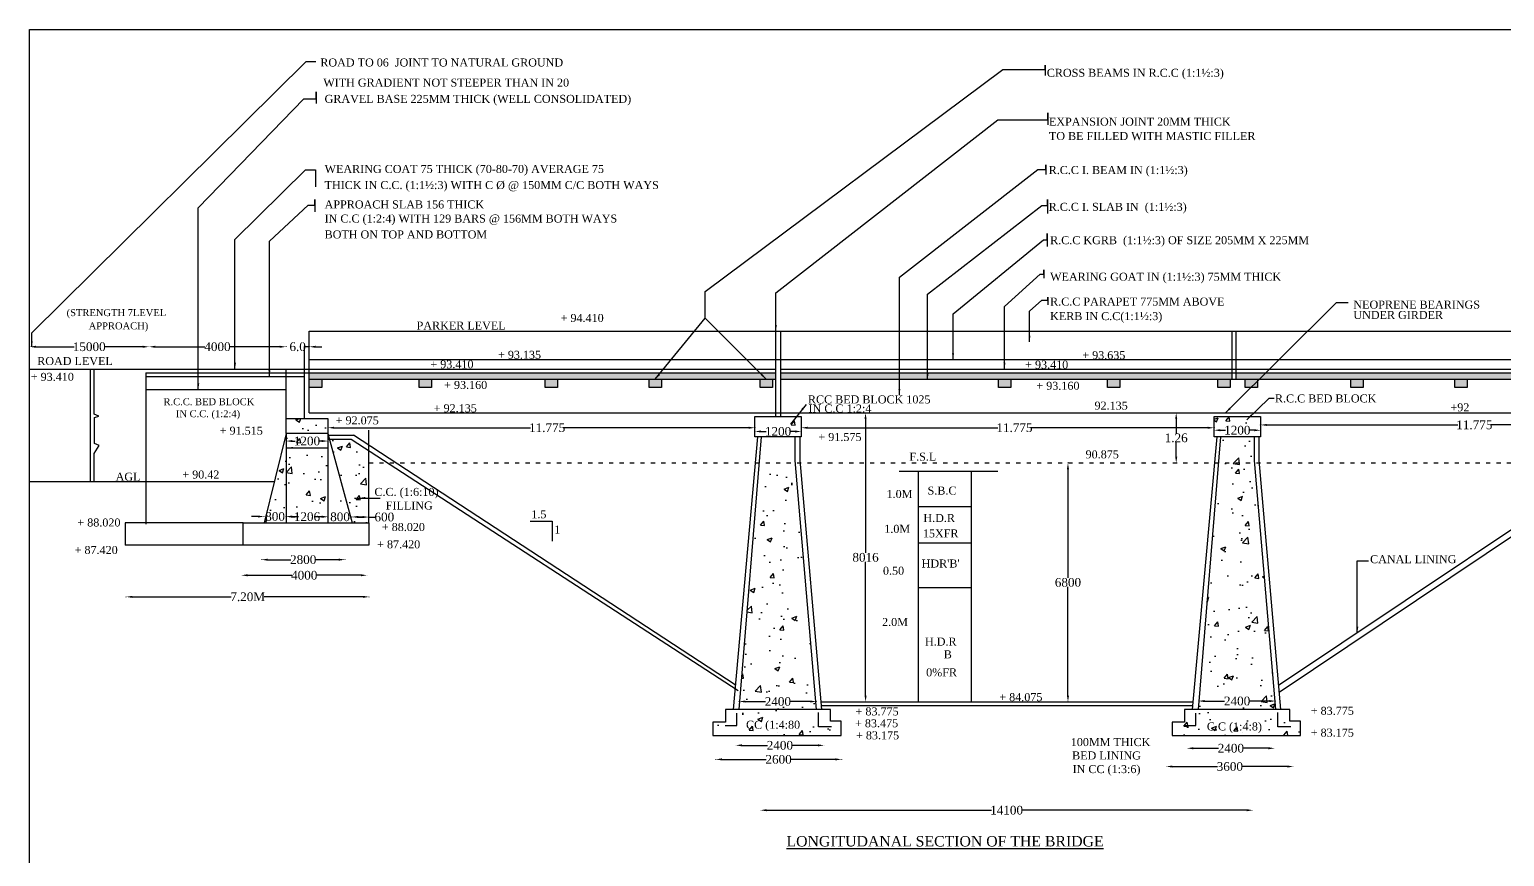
# Model space of a CAD drawing. Header units: millimetres. Extents: x 5055 to 77579, y 300 to 48963.
# Drawn here: x 5055 to 47437, y 25203 to 48963 of the extents above; entities that cross this region are included whole.
import ezdxf

# ---------------------------------------------------------------- set-up
doc = ezdxf.new("R2010")
doc.units = ezdxf.units.MM
doc.header["$MEASUREMENT"] = 0
doc.linetypes.add('ACAD_ISO03W100', pattern=[30, 12, -18])
for name, color, linetype in [('DIM', 5, 'Continuous'), ('DWG.LINE', 10, 'Continuous'), ('HATCH', 2, 'Continuous'), ('TEXT', 7, 'Continuous')]:
    doc.layers.add(name, color=color, linetype=linetype)
doc.layers.add('DO LINE', color=3, linetype='Continuous', plot=False)
doc.layers.add('TITLE', color=7, linetype='Continuous', lineweight=30)
doc.styles.get("Standard").update_dxf_attribs({"font": 'TIMES.TTF', "height": 250})
doc.dimstyles.get("Standard").update_dxf_attribs({"dimtxt": 250, "dimasz": 180, "dimexe": 0.18, "dimexo": 0.0625, "dimgap": 0.09, "dimtad": 0, "dimtih": 1, "dimtoh": 1, "dimdec": 0, "dimzin": 0, "dimdsep": 46, "dimtxsty": 'Standard', "dimcen": 300, "dimclrd": 5, "dimclre": 5, "dimclrt": 4, "dimadec": 0, "dimazin": 0, "dimtfac": 1, "dimtdec": 0, "dimtofl": 0, "dimtmove": 0, "dimatfit": 3, "dimfxl": 5, "dimfxlon": 1, "dimtolj": 1, "dimtzin": 0, "dimarcsym": 0})
pattern_1 = [(50, (-141.7, -263.6), (1434.52, -125.504), [150, -1650]), (355, (-141.7, -263.6), (-277.503, 1504.384), [120, -1320]), (100.4514, (-22.2, -274), (1157.02, 1378.88), [127.48, -1402.284]), (46.1842, (-141.7, 136.4), (2134.48, -331.04), [225, -2475]), (96.6356, (36.1, 108.8), (1869.325, 1948.236), [191.22, -2103.43]), (351.184, (-141.7, 136.4), (1869.32, 1948.24), [180, -1980]), (21, (58.3, 36.4), (1193.814, -805.238), [150, -1650]), (326, (58.3, 36.4), (486.63, 1450.3), [120, -1320]), (71.4514, (157.7, -30.7), (1680.445, 645.06), [127.48, -1402.284]), (37.5, (-141.74, -263.6), (24.3197, 665.7877), [0, -1304, 0, -1340, 0, -1325]), (7.5, (-141.74, -263.6), (526.139, 788.823), [0, -764, 0, -1274, 0, -505]), (327.5, (-587.74, -263.6), (1067.645, -45.1097), [0, -500, 0, -1560, 0, -2070]), (317.5, (-787.7, -263.6), (1166.372, 200.21), [0, -650, 0, -1036, 0, -1470])]

# ---------------------------------------------------------------- blocks, each defined once
blk = doc.blocks.new('*D33')
at = {"layer": 'Defpoints', "color": 0, "ltscale": 0.2}
for p in [(12427, 39852), (12427, 39848), (13094, 39852)]:
    blk.add_point(p, dxfattribs=at)
at = {"layer": 'DIM', "color": 5, "lineweight": -2, "ltscale": 0.2}
for p, q in [((12247, 39848), (12067, 39848)), ((12427, 39852), (12427, 39847)), ((13094, 39852), (13094, 39847)), ((13274, 39848), (13454, 39848))]:
    blk.add_line(p, q, dxfattribs=at)
at = {"layer": 'DIM', "color": 5, "ltscale": 0.2}
for points in [[(12247, 39878), (12247, 39818), (12427, 39848)], [(13274, 39878), (13274, 39818), (13094, 39848)]]:
    blk.add_solid(points, dxfattribs=at)
at = {"layer": 'DIM', "color": 4, "ltscale": 0.2, "insert": (12760, 39848), "char_height": 250, "attachment_point": 5}
blk.add_mtext('\\A1;6.0', dxfattribs=at)
blk = doc.blocks.new('*D2')
at = {"layer": 'Defpoints', "color": 0, "ltscale": 0.2}
for p in [(8486, 39848), (12427, 39852), (8486, 39712)]:
    blk.add_point(p, dxfattribs=at)
at = {"layer": 'DIM', "color": 5, "lineweight": -2, "ltscale": 0.2}
for p, q in [((8486, 39843), (8486, 39848)), ((8666, 39848), (10096, 39848)), ((12247, 39848), (10816, 39848)), ((12427, 39852), (12427, 39847))]:
    blk.add_line(p, q, dxfattribs=at)
at = {"layer": 'DIM', "color": 5, "ltscale": 0.2}
for points in [[(8666, 39878), (8666, 39818), (8486, 39848)], [(12247, 39878), (12247, 39818), (12427, 39848)]]:
    blk.add_solid(points, dxfattribs=at)
at = {"layer": 'DIM', "color": 4, "ltscale": 0.2, "insert": (10456, 39848), "char_height": 250, "attachment_point": 5}
blk.add_mtext('\\A1;4000', dxfattribs=at)
blk = doc.blocks.new('*D3')
at = {"layer": 'Defpoints', "color": 0, "ltscale": 0.2}
for p in [(5057, 39848), (5057, 39793), (8486, 39712)]:
    blk.add_point(p, dxfattribs=at)
at = {"layer": 'DIM', "color": 5, "lineweight": -2, "ltscale": 0.2}
for p, q in [((5057, 39843), (5057, 39848)), ((5237, 39848), (6338, 39848)), ((8306, 39848), (7205, 39848)), ((8486, 39843), (8486, 39848))]:
    blk.add_line(p, q, dxfattribs=at)
at = {"layer": 'DIM', "color": 5, "ltscale": 0.2}
for points in [[(5237, 39878), (5237, 39818), (5057, 39848)], [(8306, 39878), (8306, 39818), (8486, 39848)]]:
    blk.add_solid(points, dxfattribs=at)
at = {"layer": 'DIM', "color": 4, "ltscale": 0.2, "insert": (6771, 39848), "char_height": 250, "attachment_point": 5}
blk.add_mtext('\\A1;15000', dxfattribs=at)
blk = doc.blocks.new('*D4')
at = {"layer": 'Defpoints', "color": 0, "ltscale": 0.2}
for p in [(14815, 32663), (7833, 32589), (14815, 32589)]:
    blk.add_point(p, dxfattribs=at)
at = {"layer": 'DIM', "color": 5, "lineweight": -2, "ltscale": 0.2}
for p, q in [((7833, 32658), (7833, 32664)), ((8013, 32663), (10848, 32663)), ((14635, 32663), (11801, 32663)), ((14815, 32658), (14815, 32664))]:
    blk.add_line(p, q, dxfattribs=at)
at = {"layer": 'DIM', "color": 5, "ltscale": 0.2}
for points in [[(8013, 32693), (8013, 32633), (7833, 32663)], [(14635, 32693), (14635, 32633), (14815, 32663)]]:
    blk.add_solid(points, dxfattribs=at)
at = {"layer": 'DIM', "color": 4, "ltscale": 0.2, "insert": (11324, 32663), "char_height": 250, "attachment_point": 5}
blk.add_mtext('\\A1;7.20M', dxfattribs=at)
blk = doc.blocks.new('*D5')
at = {"layer": 'Defpoints', "color": 0, "ltscale": 0.2}
for p in [(11142, 33320), (14756, 33320), (14756, 33283)]:
    blk.add_point(p, dxfattribs=at)
at = {"layer": 'DIM', "color": 5, "lineweight": -2, "ltscale": 0.2}
for p, q in [((11142, 33288), (11142, 33283)), ((11322, 33283), (12589, 33283)), ((14576, 33283), (13309, 33283)), ((14756, 33288), (14756, 33283))]:
    blk.add_line(p, q, dxfattribs=at)
at = {"layer": 'DIM', "color": 5, "ltscale": 0.2}
for points in [[(11322, 33313), (11322, 33253), (11142, 33283)], [(14576, 33313), (14576, 33253), (14756, 33283)]]:
    blk.add_solid(points, dxfattribs=at)
at = {"layer": 'DIM', "color": 4, "ltscale": 0.2, "insert": (12949, 33283), "char_height": 250, "attachment_point": 5}
blk.add_mtext('\\A1;4000', dxfattribs=at)
blk = doc.blocks.new('*D6')
at = {"layer": 'Defpoints', "color": 0, "ltscale": 0.2}
for p in [(11719, 33749), (14119, 33749), (14119, 33731)]:
    blk.add_point(p, dxfattribs=at)
at = {"layer": 'DIM', "color": 5, "lineweight": -2, "ltscale": 0.2}
for p, q in [((11719, 33736), (11719, 33731)), ((11899, 33731), (12560, 33731)), ((13939, 33731), (13278, 33731)), ((14119, 33736), (14119, 33731))]:
    blk.add_line(p, q, dxfattribs=at)
at = {"layer": 'DIM', "color": 5, "ltscale": 0.2}
for points in [[(11899, 33761), (11899, 33701), (11719, 33731)], [(13939, 33761), (13939, 33701), (14119, 33731)]]:
    blk.add_solid(points, dxfattribs=at)
at = {"layer": 'DIM', "color": 4, "ltscale": 0.2, "insert": (12919, 33731), "char_height": 250, "attachment_point": 5}
blk.add_mtext('\\A1;2800', dxfattribs=at)
blk = doc.blocks.new('*D34')
at = {"layer": 'Defpoints', "color": 0, "ltscale": 0.2}
for p in [(11796, 34971), (11796, 34790), (12427, 34790)]:
    blk.add_point(p, dxfattribs=at)
at = {"layer": 'DIM', "color": 5, "lineweight": -2, "ltscale": 0.2}
for p, q in [((11616, 34971), (11436, 34971)), ((11796, 34966), (11796, 34971)), ((12427, 34966), (12427, 34971)), ((12607, 34971), (12787, 34971))]:
    blk.add_line(p, q, dxfattribs=at)
at = {"layer": 'DIM', "color": 5, "ltscale": 0.2}
for points in [[(11616, 35001), (11616, 34941), (11796, 34971)], [(12607, 35001), (12607, 34941), (12427, 34971)]]:
    blk.add_solid(points, dxfattribs=at)
at = {"layer": 'DIM', "color": 4, "ltscale": 0.2, "insert": (12111, 34971), "char_height": 250, "attachment_point": 5}
blk.add_mtext('\\A1;800', dxfattribs=at)
blk = doc.blocks.new('*D35')
at = {"layer": 'Defpoints', "color": 0, "ltscale": 0.2}
for p in [(12427, 34790), (13629, 34966), (13629, 34790)]:
    blk.add_point(p, dxfattribs=at)
at = {"layer": 'DIM', "color": 5, "lineweight": -2, "ltscale": 0.2}
for p, q in [((12427, 34961), (12427, 34966)), ((12607, 34966), (12687, 34966)), ((13449, 34966), (13368, 34966)), ((13629, 34961), (13629, 34966))]:
    blk.add_line(p, q, dxfattribs=at)
at = {"layer": 'DIM', "color": 5, "ltscale": 0.2}
for points in [[(12607, 34996), (12607, 34936), (12427, 34966)], [(13449, 34996), (13449, 34936), (13629, 34966)]]:
    blk.add_solid(points, dxfattribs=at)
at = {"layer": 'DIM', "color": 4, "ltscale": 0.2, "insert": (13028, 34966), "char_height": 250, "attachment_point": 5}
blk.add_mtext('\\A1;1206', dxfattribs=at)
blk = doc.blocks.new('*D36')
at = {"layer": 'Defpoints', "color": 0, "ltscale": 0.2}
for p in [(13629, 34790), (14327, 34961), (14327, 34790)]:
    blk.add_point(p, dxfattribs=at)
at = {"layer": 'DIM', "color": 5, "lineweight": -2, "ltscale": 0.2}
for p, q in [((13449, 34961), (13269, 34961)), ((13629, 34956), (13629, 34961)), ((14327, 34956), (14327, 34961)), ((14507, 34961), (14687, 34961))]:
    blk.add_line(p, q, dxfattribs=at)
at = {"layer": 'DIM', "color": 5, "ltscale": 0.2}
for points in [[(13449, 34991), (13449, 34931), (13629, 34961)], [(14507, 34991), (14507, 34931), (14327, 34961)]]:
    blk.add_solid(points, dxfattribs=at)
at = {"layer": 'DIM', "color": 4, "ltscale": 0.2, "insert": (13978, 34961), "char_height": 250, "attachment_point": 5}
blk.add_mtext('\\A1;800', dxfattribs=at)
blk = doc.blocks.new('*D37')
at = {"layer": 'Defpoints', "color": 0, "ltscale": 0.2}
for p in [(14327, 34790), (14808, 34956), (14808, 34790)]:
    blk.add_point(p, dxfattribs=at)
at = {"layer": 'DIM', "color": 5, "lineweight": -2, "ltscale": 0.2}
for p, q in [((14327, 34951), (14327, 34956)), ((14507, 34956), (14628, 34956)), ((14808, 34951), (14808, 34956)), ((14808, 34956), (14988, 34956))]:
    blk.add_line(p, q, dxfattribs=at)
at = {"layer": 'DIM', "color": 5, "ltscale": 0.2}
for points in [[(14507, 34986), (14507, 34926), (14327, 34956)], [(14628, 34986), (14628, 34926), (14808, 34956)]]:
    blk.add_solid(points, dxfattribs=at)
at = {"layer": 'DIM', "color": 4, "ltscale": 0.2, "insert": (15251, 34956), "char_height": 250, "attachment_point": 5}
blk.add_mtext('\\A1;600', dxfattribs=at)
blk = doc.blocks.new('*D38')
at = {"layer": 'Defpoints', "color": 0, "ltscale": 0.2}
for p in [(12427, 36947), (13629, 37139), (13629, 36947)]:
    blk.add_point(p, dxfattribs=at)
at = {"layer": 'DIM', "color": 5, "lineweight": -2, "ltscale": 0.2}
for p, q in [((12427, 37134), (12427, 37139)), ((12607, 37139), (12687, 37139)), ((13449, 37139), (13369, 37139)), ((13629, 37134), (13629, 37139))]:
    blk.add_line(p, q, dxfattribs=at)
at = {"layer": 'DIM', "color": 5, "ltscale": 0.2}
for points in [[(12607, 37169), (12607, 37109), (12427, 37139)], [(13449, 37169), (13449, 37109), (13629, 37139)]]:
    blk.add_solid(points, dxfattribs=at)
at = {"layer": 'DIM', "color": 4, "ltscale": 0.2, "insert": (13028, 37139), "char_height": 250, "attachment_point": 5}
blk.add_mtext('\\A1;1200', dxfattribs=at)
blk = doc.blocks.new('*D39')
at = {"layer": 'Defpoints', "color": 0, "ltscale": 0.2}
for p in [(13629, 37573), (25896, 37550), (25896, 37522)]:
    blk.add_point(p, dxfattribs=at)
at = {"layer": 'DIM', "color": 5, "lineweight": -2, "ltscale": 0.2}
for p, q in [((13629, 37527), (13629, 37521)), ((13809, 37522), (19455, 37522)), ((25716, 37522), (20403, 37522)), ((25896, 37527), (25896, 37521))]:
    blk.add_line(p, q, dxfattribs=at)
at = {"layer": 'DIM', "color": 5, "ltscale": 0.2}
for points in [[(13809, 37552), (13809, 37492), (13629, 37522)], [(25716, 37552), (25716, 37492), (25896, 37522)]]:
    blk.add_solid(points, dxfattribs=at)
at = {"layer": 'DIM', "color": 4, "ltscale": 0.2, "insert": (19929, 37522), "char_height": 250, "attachment_point": 5}
blk.add_mtext('\\A1;11.775', dxfattribs=at)
blk = doc.blocks.new('*D40')
at = {"layer": 'Defpoints', "color": 0, "ltscale": 0.2}
for p in [(27233, 37414), (25896, 37261), (27233, 37261)]:
    blk.add_point(p, dxfattribs=at)
at = {"layer": 'DIM', "color": 5, "lineweight": -2, "ltscale": 0.2}
for p, q in [((25896, 37409), (25896, 37415)), ((26076, 37414), (26223, 37414)), ((27053, 37414), (26905, 37414)), ((27233, 37409), (27233, 37415))]:
    blk.add_line(p, q, dxfattribs=at)
at = {"layer": 'DIM', "color": 5, "ltscale": 0.2}
for points in [[(26076, 37444), (26076, 37384), (25896, 37414)], [(27053, 37444), (27053, 37384), (27233, 37414)]]:
    blk.add_solid(points, dxfattribs=at)
at = {"layer": 'DIM', "color": 4, "ltscale": 0.2, "insert": (26564, 37414), "char_height": 250, "attachment_point": 5}
blk.add_mtext('\\A1;1200', dxfattribs=at)
blk = doc.blocks.new('*D41')
at = {"layer": 'Defpoints', "color": 0, "ltscale": 0.2}
for p in [(25448, 29422), (27669, 29656), (27669, 29422)]:
    blk.add_point(p, dxfattribs=at)
at = {"layer": 'DIM', "color": 5, "lineweight": -2, "ltscale": 0.2}
for p, q in [((25448, 29651), (25448, 29656)), ((25628, 29656), (26199, 29656)), ((27489, 29656), (26917, 29656)), ((27669, 29651), (27669, 29656))]:
    blk.add_line(p, q, dxfattribs=at)
at = {"layer": 'DIM', "color": 5, "ltscale": 0.2}
for points in [[(25628, 29686), (25628, 29626), (25448, 29656)], [(27489, 29686), (27489, 29626), (27669, 29656)]]:
    blk.add_solid(points, dxfattribs=at)
at = {"layer": 'DIM', "color": 4, "ltscale": 0.2, "insert": (26558, 29656), "char_height": 250, "attachment_point": 5}
blk.add_mtext('\\A1;2400', dxfattribs=at)
blk = doc.blocks.new('*D7')
at = {"layer": 'Defpoints', "color": 0, "ltscale": 0.2}
for p in [(27889, 28397), (25343, 28390), (27889, 28390)]:
    blk.add_point(p, dxfattribs=at)
at = {"layer": 'DIM', "color": 5, "lineweight": -2, "ltscale": 0.2}
for p, q in [((25343, 28392), (25343, 28397)), ((25523, 28397), (26258, 28397)), ((27709, 28397), (26975, 28397)), ((27889, 28392), (27889, 28397))]:
    blk.add_line(p, q, dxfattribs=at)
at = {"layer": 'DIM', "color": 5, "ltscale": 0.2}
for points in [[(25523, 28427), (25523, 28367), (25343, 28397)], [(27709, 28427), (27709, 28367), (27889, 28397)]]:
    blk.add_solid(points, dxfattribs=at)
at = {"layer": 'DIM', "color": 4, "ltscale": 0.2, "insert": (26616, 28397), "char_height": 250, "attachment_point": 5}
blk.add_mtext('\\A1;2400', dxfattribs=at)
blk = doc.blocks.new('*D8')
at = {"layer": 'Defpoints', "color": 0, "ltscale": 0.2}
for p in [(24769, 28028), (28390, 28028), (28390, 27993)]:
    blk.add_point(p, dxfattribs=at)
at = {"layer": 'DIM', "color": 5, "lineweight": -2, "ltscale": 0.2}
for p, q in [((24769, 27998), (24769, 27993)), ((24949, 27993), (26221, 27993)), ((28210, 27993), (26938, 27993)), ((28390, 27998), (28390, 27993))]:
    blk.add_line(p, q, dxfattribs=at)
at = {"layer": 'DIM', "color": 5, "ltscale": 0.2}
for points in [[(24949, 28023), (24949, 27963), (24769, 27993)], [(28210, 28023), (28210, 27963), (28390, 27993)]]:
    blk.add_solid(points, dxfattribs=at)
at = {"layer": 'DIM', "color": 4, "ltscale": 0.2, "insert": (26579, 27993), "char_height": 250, "attachment_point": 5}
blk.add_mtext('\\A1;2600', dxfattribs=at)
blk = doc.blocks.new('*D42')
at = {"layer": 'Defpoints', "color": 0, "ltscale": 0.2}
for p in [(29077, 37949), (29078, 37949), (29080, 29647)]:
    blk.add_point(p, dxfattribs=at)
at = {"layer": 'DIM', "color": 5, "lineweight": -2, "ltscale": 0.2}
for p, q in [((29078, 37949), (29077, 37949)), ((29077, 37769), (29078, 33925)), ((29079, 29827), (29078, 33670)), ((29079, 29647), (29079, 29647))]:
    blk.add_line(p, q, dxfattribs=at)
at = {"layer": 'DIM', "color": 5, "ltscale": 0.2}
for points in [[(29107, 37769), (29047, 37769), (29077, 37949)], [(29109, 29827), (29049, 29827), (29079, 29647)]]:
    blk.add_solid(points, dxfattribs=at)
at = {"layer": 'DIM', "color": 4, "ltscale": 0.2, "insert": (29078, 33798), "char_height": 250, "attachment_point": 5}
blk.add_mtext('\\A1;8016', dxfattribs=at)
blk = doc.blocks.new('*D43')
at = {"layer": 'Defpoints', "color": 0, "ltscale": 0.2}
for p in [(27233, 37550), (39092, 37550), (39092, 37521)]:
    blk.add_point(p, dxfattribs=at)
at = {"layer": 'DIM', "color": 5, "lineweight": -2, "ltscale": 0.2}
for p, q in [((27233, 37526), (27233, 37521)), ((27413, 37521), (32882, 37521)), ((38912, 37521), (33830, 37521)), ((39092, 37526), (39092, 37521))]:
    blk.add_line(p, q, dxfattribs=at)
at = {"layer": 'DIM', "color": 5, "ltscale": 0.2}
for points in [[(27413, 37551), (27413, 37491), (27233, 37521)], [(38912, 37551), (38912, 37491), (39092, 37521)]]:
    blk.add_solid(points, dxfattribs=at)
at = {"layer": 'DIM', "color": 4, "ltscale": 0.2, "insert": (33356, 37521), "char_height": 250, "attachment_point": 5}
blk.add_mtext('\\A1;11.775', dxfattribs=at)
blk = doc.blocks.new('*D44')
at = {"layer": 'Defpoints', "color": 0, "ltscale": 0.2}
for p in [(37955, 37949), (37955, 36509), (38004, 36509)]:
    blk.add_point(p, dxfattribs=at)
at = {"layer": 'DIM', "color": 5, "lineweight": -2, "ltscale": 0.2}
for p, q in [((37999, 37949), (38004, 37949)), ((38004, 37769), (38004, 37357)), ((38004, 36689), (38004, 37101)), ((37999, 36509), (38004, 36509))]:
    blk.add_line(p, q, dxfattribs=at)
at = {"layer": 'DIM', "color": 5, "ltscale": 0.2}
for points in [[(37974, 37769), (38034, 37769), (38004, 37949)], [(37974, 36689), (38034, 36689), (38004, 36509)]]:
    blk.add_solid(points, dxfattribs=at)
at = {"layer": 'DIM', "color": 4, "ltscale": 0.2, "insert": (38004, 37229), "char_height": 250, "attachment_point": 5}
blk.add_mtext('\\A1;1.26', dxfattribs=at)
blk = doc.blocks.new('*D45')
at = {"layer": 'Defpoints', "color": 0, "ltscale": 0.2}
for p in [(34894, 36509), (34992, 36509), (34992, 29647)]:
    blk.add_point(p, dxfattribs=at)
at = {"layer": 'DIM', "color": 5, "lineweight": -2, "ltscale": 0.2}
for p, q in [((34899, 36509), (34894, 36509)), ((34894, 36329), (34894, 33205)), ((34894, 29827), (34894, 32951)), ((34899, 29647), (34894, 29647))]:
    blk.add_line(p, q, dxfattribs=at)
at = {"layer": 'DIM', "color": 5, "ltscale": 0.2}
for points in [[(34864, 36329), (34924, 36329), (34894, 36509)], [(34864, 29827), (34924, 29827), (34894, 29647)]]:
    blk.add_solid(points, dxfattribs=at)
at = {"layer": 'DIM', "color": 4, "ltscale": 0.2, "insert": (34894, 33078), "char_height": 250, "attachment_point": 5}
blk.add_mtext('\\A1;6800', dxfattribs=at)
blk = doc.blocks.new('*D9')
at = {"layer": 'Defpoints', "color": 0, "ltscale": 0.2}
for p in [(38316, 28364), (40834, 28364), (40834, 28313)]:
    blk.add_point(p, dxfattribs=at)
at = {"layer": 'DIM', "color": 5, "lineweight": -2, "ltscale": 0.2}
for p, q in [((38316, 28318), (38316, 28313)), ((38496, 28313), (39216, 28313)), ((40654, 28313), (39933, 28313)), ((40834, 28318), (40834, 28313))]:
    blk.add_line(p, q, dxfattribs=at)
at = {"layer": 'DIM', "color": 5, "ltscale": 0.2}
for points in [[(38496, 28343), (38496, 28283), (38316, 28313)], [(40654, 28343), (40654, 28283), (40834, 28313)]]:
    blk.add_solid(points, dxfattribs=at)
at = {"layer": 'DIM', "color": 4, "ltscale": 0.2, "insert": (39575, 28313), "char_height": 250, "attachment_point": 5}
blk.add_mtext('\\A1;2400', dxfattribs=at)
blk = doc.blocks.new('*D10')
at = {"layer": 'Defpoints', "color": 0, "ltscale": 0.2}
for p in [(37714, 27940), (41376, 27940), (41376, 27788)]:
    blk.add_point(p, dxfattribs=at)
at = {"layer": 'DIM', "color": 5, "lineweight": -2, "ltscale": 0.2}
for p, q in [((37714, 27793), (37714, 27788)), ((37894, 27788), (39190, 27788)), ((41196, 27788), (39900, 27788)), ((41376, 27793), (41376, 27788))]:
    blk.add_line(p, q, dxfattribs=at)
at = {"layer": 'DIM', "color": 5, "ltscale": 0.2}
for points in [[(37894, 27818), (37894, 27758), (37714, 27788)], [(41196, 27818), (41196, 27758), (41376, 27788)]]:
    blk.add_solid(points, dxfattribs=at)
at = {"layer": 'DIM', "color": 4, "ltscale": 0.2, "insert": (39545, 27788), "char_height": 250, "attachment_point": 5}
blk.add_mtext('\\A1;3600', dxfattribs=at)
blk = doc.blocks.new('*D46')
at = {"layer": 'Defpoints', "color": 0, "ltscale": 0.2}
for p in [(40864, 29669), (38643, 29422), (40864, 29422)]:
    blk.add_point(p, dxfattribs=at)
at = {"layer": 'DIM', "color": 5, "lineweight": -2, "ltscale": 0.2}
for p, q in [((38643, 29664), (38643, 29669)), ((38823, 29669), (39395, 29669)), ((40684, 29669), (40112, 29669)), ((40864, 29664), (40864, 29669))]:
    blk.add_line(p, q, dxfattribs=at)
at = {"layer": 'DIM', "color": 5, "ltscale": 0.2}
for points in [[(38823, 29699), (38823, 29639), (38643, 29669)], [(40684, 29699), (40684, 29639), (40864, 29669)]]:
    blk.add_solid(points, dxfattribs=at)
at = {"layer": 'DIM', "color": 4, "ltscale": 0.2, "insert": (39754, 29669), "char_height": 250, "attachment_point": 5}
blk.add_mtext('\\A1;2400', dxfattribs=at)
blk = doc.blocks.new('*D11')
at = {"layer": 'Defpoints', "color": 0, "ltscale": 0.2}
for p in [(26053, 26552), (40208, 26552), (40208, 26533)]:
    blk.add_point(p, dxfattribs=at)
at = {"layer": 'DIM', "color": 5, "lineweight": -2, "ltscale": 0.2}
for p, q in [((26053, 26538), (26053, 26533)), ((26233, 26533), (32698, 26533)), ((40028, 26533), (33564, 26533)), ((40208, 26538), (40208, 26533))]:
    blk.add_line(p, q, dxfattribs=at)
at = {"layer": 'DIM', "color": 5, "ltscale": 0.2}
for points in [[(26233, 26563), (26233, 26503), (26053, 26533)], [(40028, 26563), (40028, 26503), (40208, 26533)]]:
    blk.add_solid(points, dxfattribs=at)
at = {"layer": 'DIM', "color": 4, "ltscale": 0.2, "insert": (33131, 26533), "char_height": 250, "attachment_point": 5}
blk.add_mtext('\\A1;14100', dxfattribs=at)
blk = doc.blocks.new('*D47')
at = {"layer": 'Defpoints', "color": 0, "ltscale": 0.2}
for p in [(40428, 37450), (39092, 37261), (40428, 37261)]:
    blk.add_point(p, dxfattribs=at)
at = {"layer": 'DIM', "color": 5, "lineweight": -2, "ltscale": 0.2}
for p, q in [((39092, 37445), (39092, 37450)), ((39272, 37450), (39419, 37450)), ((40248, 37450), (40101, 37450)), ((40428, 37445), (40428, 37450))]:
    blk.add_line(p, q, dxfattribs=at)
at = {"layer": 'DIM', "color": 5, "ltscale": 0.2}
for points in [[(39272, 37480), (39272, 37420), (39092, 37450)], [(40248, 37480), (40248, 37420), (40428, 37450)]]:
    blk.add_solid(points, dxfattribs=at)
at = {"layer": 'DIM', "color": 4, "ltscale": 0.2, "insert": (39760, 37450), "char_height": 250, "attachment_point": 5}
blk.add_mtext('\\A1;1200', dxfattribs=at)
blk = doc.blocks.new('*D48')
at = {"layer": 'Defpoints', "color": 0, "ltscale": 0.2}
for p in [(40428, 37550), (52711, 37610), (52711, 37602)]:
    blk.add_point(p, dxfattribs=at)
at = {"layer": 'DIM', "color": 5, "lineweight": -2, "ltscale": 0.2}
for p, q in [((40428, 37597), (40428, 37602)), ((40608, 37602), (46096, 37602)), ((52531, 37602), (47044, 37602)), ((52711, 37607), (52711, 37601))]:
    blk.add_line(p, q, dxfattribs=at)
at = {"layer": 'DIM', "color": 5, "ltscale": 0.2}
for points in [[(40608, 37632), (40608, 37572), (40428, 37602)], [(52531, 37632), (52531, 37572), (52711, 37602)]]:
    blk.add_solid(points, dxfattribs=at)
at = {"layer": 'DIM', "color": 4, "ltscale": 0.2, "insert": (46570, 37602), "char_height": 250, "attachment_point": 5}
blk.add_mtext('\\A1;11.775', dxfattribs=at)
blk = doc.blocks.new('*D68')
at = {"layer": 'Defpoints', "color": 0, "ltscale": 0.2}
for p in [(26181, 28797), (26181, 24554), (39964, 24490)]:
    blk.add_point(p, dxfattribs=at)
at = {"layer": 'DIM', "color": 5, "lineweight": -2, "ltscale": 0.2}
for p, q in [((26181, 24559), (26181, 24554)), ((26361, 24554), (32639, 24554)), ((39784, 24554), (33506, 24554)), ((39964, 24549), (39964, 24554))]:
    blk.add_line(p, q, dxfattribs=at)
at = {"layer": 'DIM', "color": 5, "ltscale": 0.2}
for points in [[(26361, 24584), (26361, 24524), (26181, 24554)], [(39784, 24584), (39784, 24524), (39964, 24554)]]:
    blk.add_solid(points, dxfattribs=at)
at = {"layer": 'DIM', "color": 4, "ltscale": 0.2, "insert": (33073, 24554), "char_height": 250, "attachment_point": 5}
blk.add_mtext('\\A1;14100', dxfattribs=at)

msp = doc.modelspace()

# ---------------------------------------------------------------- hatches: boundary and pattern name
at = {"layer": 'HATCH', "ltscale": 0.2}
h = msp.add_hatch(dxfattribs=at)
h.set_pattern_fill('AR-CONC', color=256, scale=50, style=0)
h.set_pattern_definition([(50, (-141.74, -263.58), (358.6301, -31.3761), [37.5, -412.5]), (355, (-141.74, -263.6), (-69.3757, 376.096), [30, -330]), (100.4514, (-111.86, -266.2), (289.2547, 344.7198), [31.87, -350.571]), (46.1842, (-141.74, -163.6), (533.6205, -82.7595), [56.25, -618.75]), (96.6356, (-97.27, -170.5), (467.3314, 487.059), [47.805, -525.8565]), (351.1842, (-141.74, -163.6), (467.331, 487.0593), [45, -495]), (21, (-91.74, -188.58), (298.4535, -201.3094), [37.5, -412.5]), (326, (-91.74, -188.6), (121.6577, 362.575), [30, -330]), (71.4514, (-66.87, -205.36), (420.1113, 161.2652), [31.87, -350.571]), (37.5, (-141.74, -263.58), (6.07993, 166.44693), [0, -326, 0, -335, 0, -331.25]), (7.5, (-141.74, -263.58), (131.53477, 197.20586), [0, -191, 0, -318.5, 0, -126.25]), (327.5, (-253.24, -263.58), (266.91122, -11.27744), [0, -125, 0, -390, 0, -517.5]), (317.5, (-303.24, -263.58), (291.5931, 50.0525), [0, -162.5, 0, -259, 0, -367.5])])
h.paths.add_polyline_path([(53236.4, 39097.5), (39722, 39097.5), (39722, 38914), (53236.4, 38914)])
h.paths.add_polyline_path([(52977.2, 38914), (52621, 38914), (52621, 38681.8), (52977.2, 38681.8)])
h.paths.add_polyline_path([(49578.3, 38914), (49222.1, 38914), (49222.1, 38681.8), (49578.3, 38681.8)])
h.paths.add_polyline_path([(46362.2, 38914), (46006, 38914), (46006, 38681.8), (46362.2, 38681.8)])
h.paths.add_polyline_path([(43379.8, 38914), (43023.6, 38914), (43023.6, 38681.8), (43379.8, 38681.8)])
h.paths.add_polyline_path([(40338.9, 38914), (39982.7, 38914), (39982.7, 38681.8), (40338.9, 38681.8)])
h.paths.add_polyline_path([(39552, 38914), (39195.8, 38914), (39195.8, 38681.8), (39552, 38681.8)])
h.paths.add_polyline_path([(39607.2, 39097.5), (26643, 39097.5), (26643, 38914), (39607.2, 38914)])
h.paths.add_polyline_path([(36383.8, 38914), (36027.6, 38914), (36027.6, 38681.8), (36383.8, 38681.8)])
h.paths.add_polyline_path([(33251.9, 38914), (32895.7, 38914), (32895.7, 38681.8), (33251.9, 38681.8)])
h.paths.add_polyline_path([(26403.5, 38914), (26047.3, 38914), (26047.3, 38681.8), (26403.5, 38681.8)])
h.paths.add_polyline_path([(23212.8, 38914), (22856.7, 38914), (22856.7, 38681.8), (23212.8, 38681.8)])
h.paths.add_polyline_path([(20223.8, 38914), (19867.6, 38914), (19867.6, 38681.8), (20223.8, 38681.8)])
h.paths.add_polyline_path([(16606.6, 38914), (16250.4, 38914), (16250.4, 38681.8), (16606.6, 38681.8)])
h.paths.add_polyline_path([(13450.4, 38914), (13094.2, 38914), (13094.2, 38681.8), (13450.4, 38681.8)])
h.paths.add_polyline_path([(26500.8, 39097.5), (13094.2, 39097.5), (13094.2, 38914), (13450.4, 38914), (26500.8, 38914)])
h = msp.add_hatch(dxfattribs=at)
h.set_pattern_fill('AR-CONC', color=256, scale=200, style=0)
h.set_pattern_definition(pattern_1)
h.paths.add_polyline_path([(13628.8, 36946.9), (12426.8, 36946.9), (12426.8, 34790), (13628.8, 34790)])
h.paths.add_polyline_path([(11796.2, 34790), (12426.8, 34790), (12426.8, 36946.9), (12426.8, 37356)])
h.paths.add_polyline_path([(13671.7, 37198), (13628.8, 37198), (13628.8, 36946.9), (13628.8, 34790), (14326.6, 34790)])
h.paths.add_polyline_path([(14326.6, 34790), (14808.2, 34790), (14808.2, 36868.3), (14300.8, 37198), (13671.7, 37198)])
h.paths.add_polyline_path([(12426.8, 37356), (12426.8, 36946.9), (13628.8, 36946.9), (13628.8, 37356)])
h.paths.add_polyline_path([(12426.8, 37790.8), (12426.8, 37356), (13628.8, 37356), (13628.8, 37790.8)])
h.paths.add_polyline_path([(12624.9, 35155.5), (13430.7, 35155.5), (13430.7, 34776.2), (12624.9, 34776.2)], flags=9)
h.paths.add_polyline_path([(11789.9, 35160.5), (12433.1, 35160.5), (12433.1, 34781.2), (11789.9, 34781.2)], flags=9)
h.paths.add_polyline_path([(13656.1, 35150.5), (14299.3, 35150.5), (14299.3, 34771.2), (13656.1, 34771.2)], flags=9)
h.paths.add_polyline_path([(12624.3, 37328.2), (13431.2, 37328.2), (13431.2, 36948.9), (12624.3, 36948.9)], flags=24)
h = msp.add_hatch(dxfattribs=at)
h.set_pattern_fill('AR-CONC', color=256, scale=200, style=0)
h.paths.add_polyline_path([(41081.1, 13676), (40537.3, 13676), (40537.3, 13626, -0.4142136), (40037.3, 13126), (39840.2, 13126, -0.4142136), (39340.2, 13626), (39340.2, 13676), (38524.6, 13676), (38524.6, 12562.5, 0.4142136), (39624.6, 11462.5), (39981.1, 11462.5, 0.4142136), (41081.1, 12562.5)])
h.paths.add_polyline_path([(41081.1, 18152.5, 0.4142136), (39981.1, 19252.5), (39624.6, 19252.5, 0.4142136), (38524.6, 18152.5), (38524.6, 14085.1), (39340.2, 14085.1), (39340.2, 17060.9, -0.4142136), (39840.2, 17560.9), (40037.3, 17560.9, -0.4142136), (40537.3, 17060.9), (40537.3, 14085.1), (41081.1, 14085.1)])
h.paths.add_polyline_path([(27795.7, 12562.5), (27795.7, 13676), (27251.8, 13676), (27251.8, 13626, -0.4142136), (26751.8, 13126), (26554.7, 13126, -0.4142136), (26054.7, 13626), (26054.7, 13676), (25239.2, 13676), (25239.2, 12562.5, 0.4142136), (26339.2, 11462.5), (26695.7, 11462.5, 0.4142136)])
h.paths.add_polyline_path([(26054.7, 16658.8), (25239.2, 16658.8), (25239.2, 14085.1), (26054.7, 14085.1)])
h.paths.add_polyline_path([(27795.7, 18152.5, 0.4142136), (26695.7, 19252.5), (26339.2, 19252.5, 0.4142136), (25239.2, 18152.5), (25239.2, 17073.5), (26054.9, 17073.5, -0.4068792), (26554.7, 17560.9), (26751.8, 17560.9, -0.4068792), (27251.7, 17073.5), (27795.7, 17073.5)])
h.paths.add_polyline_path([(27795.7, 16658.8), (27251.8, 16658.8), (27251.8, 14085.1), (27795.7, 14085.1)])
h.paths.add_polyline_path([(28069.4, 29422), (25050.4, 29422), (25050.4, 29060.4), (24693.7, 29060.4), (24693.7, 28682.8), (28378.2, 28682.8), (28378.2, 29087), (28069.4, 29087)])
h.paths.add_polyline_path([(27064.7, 36509.3), (26025.8, 36509.3), (25447.7, 29422), (27668.6, 29422)])
h.paths.add_polyline_path([(27232.6, 37840.4), (25896, 37840.4), (25896, 37260.6), (27232.6, 37260.6)])
h.paths.add_polyline_path([(25566.6, 28724.4), (27239.8, 28724.4), (27239.8, 29187), (25566.6, 29187)], flags=24)
h.paths.add_polyline_path([(26137, 29845.5), (26979.2, 29845.5), (26979.2, 29466.2), (26137, 29466.2)], flags=24)
h.paths.add_polyline_path([(26160.9, 37604.1), (26967.7, 37604.1), (26967.7, 37224.8), (26160.9, 37224.8)], flags=9)
h = msp.add_hatch(dxfattribs=at)
h.set_pattern_fill('AR-CONC', color=256, scale=200, style=0)
h.set_pattern_definition(pattern_1)
h.paths.add_polyline_path([(38245.9, 29422), (38245.9, 29060.4), (37889.1, 29060.4), (37889.1, 28682.8), (41573.7, 28682.8), (41573.7, 29087), (41264.8, 29087), (41264.8, 29422)])
h.paths.add_polyline_path([(40260.1, 36509.3), (39221.3, 36509.3), (38643.2, 29422), (40864, 29422)])
h.paths.add_polyline_path([(40260.1, 36509.3), (40254.1, 36579.7), (40254.1, 37260.6), (39282.5, 37260.6), (39221.3, 36509.3)])
h.paths.add_polyline_path([(39091.5, 37840.4), (39091.5, 37260.6), (40428, 37260.6), (40428, 37840.4)])
h.paths.add_polyline_path([(38808.2, 28675), (40509.5, 28675), (40509.5, 29137.7), (38808.2, 29137.7)], flags=9)
h.paths.add_polyline_path([(39332.5, 29858.2), (40174.7, 29858.2), (40174.7, 29478.9), (39332.5, 29478.9)], flags=24)
h.paths.add_polyline_path([(39356.3, 37639.9), (40163.2, 37639.9), (40163.2, 37260.5), (39356.3, 37260.5)], flags=9)

# ---------------------------------------------------------------- linework, layer by layer
at = {"layer": 'DIM', "ltscale": 0.2}
for points in [[(13008.9, 48041.3), (13283.7, 48041.3)], [(34235.9, 47815.4), (34235.9, 47941.7), (34235.9, 47639.7)], [(24468, 41432.3), (33020.7, 47815.4), (34235.9, 47815.4)], [(12939.6, 46973.9), (13293.7, 46973.9), (13293.7, 47169.9), (13293.7, 46834.2)], [(32877.1, 46366.8), (34311.4, 46366.8), (34311.4, 46567.7), (34311.4, 46226.7)], [(12983.7, 44929.7), (13273.6, 44929.7), (13273.6, 44442.5)], [(34030.3, 44942.4), (34254.6, 44942.4), (34254.6, 45072.3), (34254.6, 44801.6)], [(13064.9, 43912.8), (13257.6, 43912.8), (13257.6, 44074.9), (13257.6, 43720.3)], [(30862, 41362.2), (34143.9, 43904), (34303.5, 43904), (34303.5, 44075.9), (34303.5, 43674.9)], [(34188.3, 42916.6), (34300.5, 42916.6), (34300.5, 43106.7), (34300.5, 42733.3)], [(34094.4, 41929.5), (34200.6, 41929.5), (34200.6, 42058.9), (34200.6, 41817.9)], [(34143.2, 41185.3), (34313.2, 41185.3), (34313.2, 41277.3), (34313.2, 41050.8)]]:
    msp.add_lwpolyline(points, dxfattribs=at)
at = {"layer": 'DO LINE', "ltscale": 0.2}
for points in [[(8395.7, 38989.4), (8395.7, 34748.7)], [(12426.8, 36946.9), (12426.8, 34790)], [(13628.8, 36946.9), (13628.8, 34790)], [(11191.8, 34790), (7801.2, 34790), (7801.2, 34145.4)], [(11191.8, 34145.4), (7801.2, 34145.4)]]:
    msp.add_lwpolyline(points, dxfattribs=at)
at = {"layer": 'DO LINE', "linetype": 'ACAD_ISO03W100', "ltscale": 10}
msp.add_lwpolyline([(14808.2, 36509.3), (50507.6, 36509.3)], dxfattribs=at)
at = {"layer": 'DWG.LINE', "ltscale": 0.2}
for p, q in [((13094.2, 37948.6), (13094.2, 40294.2)), ((13094.2, 40294.2), (53262.9, 40294.2))]:
    msp.add_line(p, q, dxfattribs=at)
for points in [[(26500.8, 37840.4), (26500.8, 40294.2)], [(26643, 37840.4), (26643, 40294.2)], [(39607.2, 40294.2), (39607.2, 38914)], [(39722, 40294.2), (39722, 38914)], [(12960.9, 37790.8), (12960.9, 39852.3), (13094.2, 39852.3)], [(13094.2, 39480.6), (53236.4, 39480.6)], [(5054.9, 39207.5), (26500.8, 39207.5)], [(6801.4, 39207.5), (6801.4, 35967)], [(6913.7, 35967), (6913.7, 36783.5), (7060.4, 37014.5), (6922.4, 37067.5), (6922.4, 37819.5), (7044.6, 37853.8), (6917.5, 37908.7), (6917.5, 39207.5)], [(8395.7, 39097.5), (26500.8, 39097.5)], [(8395.7, 39097.5), (8395.7, 38989.4), (12960.9, 38989.4)], [(12426.8, 37790.8), (12426.8, 39207.5)], [(26643, 39207.5), (53236.4, 39207.5)], [(26643, 39097.5), (53236.4, 39097.5)], [(8395.7, 38621.8), (12426.8, 38621.8)], [(13094.2, 38914), (26500.8, 38914)], [(26643, 38914), (53236.4, 38914)], [(13094.2, 37948.6), (53236.4, 37948.6)], [(12426.8, 37356), (11796.2, 34790)], [(12426.8, 37356), (12426.8, 36946.9), (13628.8, 36946.9)], [(13628.8, 37356), (14326.6, 34790)], [(13628.8, 37356), (13628.8, 36946.9)], [(13628.8, 37307.4), (14365.1, 37307.4)], [(25335.4, 30135.9), (14365.1, 37307.4)], [(14808.2, 34790), (14808.2, 37449.1)], [(52711.4, 37393), (51830, 37393), (40943.1, 30117.3)], [(13628.8, 37198), (14300.8, 37198), (25421.4, 29972.6)], [(25976.2, 37260.6), (25271.2, 29422)], [(25447.7, 29422), (26087.1, 37260.6)], [(27668.6, 29422), (27058.7, 36579.7), (27058.7, 37260.6)], [(27184.9, 37260.6), (27184.9, 36586.7), (27808.1, 29422)], [(39171.6, 37260.6), (38466.7, 29422)], [(38643.2, 29422), (39282.5, 37260.6)], [(40864, 29422), (40254.1, 36579.7), (40254.1, 37260.6)], [(40380.4, 37260.6), (40380.4, 36586.7), (41003.6, 29422)], [(40959.9, 29924), (51846.3, 37213.7), (53914.5, 37213.7)], [(32877.8, 36260.1), (30041.6, 36260.1)], [(30585.7, 36260.1), (30585.7, 29646.6)], [(32111, 36260.1), (32111, 29646.6)], [(12085.4, 35967), (5054.9, 35967)], [(30585.7, 35260.5), (32111, 35260.5)], [(19442.3, 34836.5), (20073.8, 34836.5), (20073.8, 34264.8)], [(30585.7, 34210.5), (32111, 34210.5)], [(30585.7, 32929.9), (32111, 32929.9)], [(25047, 28970.2), (25377.4, 28970.2), (25377.4, 29320.3)], [(28102.4, 28925.2), (27728.5, 28925.2), (27728.5, 29338.2)], [(27788.6, 29646.6), (38486.9, 29646.6)], [(27797.5, 29544), (38477.6, 29544)], [(38242.4, 28970.2), (38572.9, 28970.2), (38572.9, 29320.3)], [(41297.9, 28925.2), (40923.9, 28925.2), (40923.9, 29338.2)]]:
    msp.add_lwpolyline(points, dxfattribs=at)
for points in [[(13094.2, 38914), (13450.4, 38914), (13450.4, 38681.8), (13094.2, 38681.8)], [(16250.4, 38914), (16606.6, 38914), (16606.6, 38681.8), (16250.4, 38681.8)], [(19867.6, 38914), (20223.8, 38914), (20223.8, 38681.8), (19867.6, 38681.8)], [(22856.7, 38914), (23212.8, 38914), (23212.8, 38681.8), (22856.7, 38681.8)], [(26047.3, 38914), (26403.5, 38914), (26403.5, 38681.8), (26047.3, 38681.8)], [(32895.7, 38914), (33251.9, 38914), (33251.9, 38681.8), (32895.7, 38681.8)], [(36027.6, 38914), (36383.8, 38914), (36383.8, 38681.8), (36027.6, 38681.8)], [(39195.8, 38914), (39552, 38914), (39552, 38681.8), (39195.8, 38681.8)], [(39982.7, 38914), (40338.9, 38914), (40338.9, 38681.8), (39982.7, 38681.8)], [(43023.6, 38914), (43379.8, 38914), (43379.8, 38681.8), (43023.6, 38681.8)], [(46006, 38914), (46362.2, 38914), (46362.2, 38681.8), (46006, 38681.8)], [(12426.8, 37790.8), (13628.8, 37790.8), (13628.8, 37356), (12426.8, 37356), (12426.8, 37790.8)], [(25896, 37840.4), (27232.6, 37840.4), (27232.6, 37260.6), (25896, 37260.6)], [(39091.5, 37840.4), (40428, 37840.4), (40428, 37260.6), (39091.5, 37260.6)], [(11191.8, 34790), (14808.2, 34790), (14808.2, 34145.4), (11191.8, 34145.4)], [(24693.7, 28682.8), (28378.2, 28682.8), (28378.2, 29087), (28069.4, 29087), (28069.4, 29422), (25050.4, 29422), (25050.4, 29060.4), (24693.7, 29060.4), (24693.7, 28682.8)], [(37889.1, 28682.8), (41573.7, 28682.8), (41573.7, 29087), (41264.8, 29087), (41264.8, 29422), (38245.9, 29422), (38245.9, 29060.4), (37889.1, 29060.4), (37889.1, 28682.8)]]:
    msp.add_lwpolyline(points, close=True, dxfattribs=at)
at = {"layer": 'TITLE', "ltscale": 0.2}
msp.add_lwpolyline([(5054.9, 48963.1), (77578.6, 48963.1), (77578.6, 299.5), (5054.9, 299.5)], close=True, dxfattribs=at)

# ---------------------------------------------------------------- texts
at = {"layer": 'DIM', "ltscale": 0.2}
msp.add_text('+ 88.020', height=230, dxfattribs=at).set_placement((15178.9, 34554.2))
at = {"layer": 'TEXT', "ltscale": 0.2}
for s, height, p in [('ROAD TO 06  JOINT TO NATURAL GROUND', 230, (13412, 47900.2)), ('WITH GRADIENT NOT STEEPER THAN IN 20', 230, (13496.8, 47322.2)), ('CROSS BEAMS IN R.C.C (1:1½:3)', 230, (34286.1, 47604.2)), ('GRAVEL BASE 225MM THICK (WELL CONSOLIDATED)', 230, (13534.4, 46855.9)), ('EXPANSION JOINT 20MM THICK', 230, (34346.8, 46200.6)), ('TO BE FILLED WITH MASTIC FILLER', 230, (34346.8, 45787.8)), ('WEARING COAT 75 THICK (70-80-70) AVERAGE 75', 230, (13534.4, 44841.8)), ('R.C.C I. BEAM IN (1:1½:3)', 230, (34340.7, 44810.6)), ('THICK IN C.C. (1:1½:3) WITH C %%C @ 150MM C/C BOTH WAYS', 230, (13534.4, 44379.3)), ('APPROACH SLAB 156 THICK', 230, (13534.4, 43822.1)), ('IN C.C (1:2:4) WITH 129 BARS @ 156MM BOTH WAYS', 230, (13534.4, 43416.9)), ('R.C.C I. SLAB IN  (1:1½:3)', 230, (34340.7, 43753.2)), ('BOTH ON TOP AND BOTTOM', 230, (13534.4, 42961.1)), ('R.C.C KGRB  (1:1½:3) OF SIZE 205MM X 225MM', 230, (34381.4, 42795)), ('WEARING GOAT IN (1:1½:3) 75MM THICK', 230, (34381.4, 41746)), ('R.C.C PARAPET 775MM ABOVE', 230, (34381.4, 41031.3)), ('NEOPRENE BEARINGS', 230, (43095.5, 40944.6)), ('(STRENGTH 7LEVEL', 200, (6121.6, 40728.8)), ('+ 94.410', 230, (20316.1, 40560.8)), ('KERB IN C.C(1:1½:3)', 230, (34381.4, 40613.9)), ('UNDER GIRDER', 230, (43095.5, 40646.5)), ('APPROACH)', 200, (6755.7, 40348.8)), ('PARKER LEVEL', 230, (16178.7, 40341.3)), ('ROAD LEVEL', 230, (5277.1, 39323.8)), ('+ 93.410', 230, (16574.8, 39229.8)), ('+ 93.135', 230, (18516.1, 39502.2)), ('+ 93.410', 230, (33664.2, 39218.9)), ('+ 93.635', 230, (35306, 39492)), ('+ 93.410', 230, (5091.5, 38869.4)), ('+ 93.160', 230, (16969, 38636.6)), ('+ 93.160', 230, (33986.7, 38612.3)), ('R.C.C. BED BLOCK', 200, (8905.1, 38168.6)), ('+ 92.135', 230, (16669.5, 37967.9)), ('RCC BED BLOCK 1025', 230, (27422.4, 38220.4)), ('IN C.C 1:2:4', 230, (27440.6, 37959.4)), ('92.135', 230, (35657, 38042.5)), ('R.C.C BED BLOCK', 230, (40841.5, 38248.9)), ('+92', 230, (45884.9, 37991.7)), ('IN C.C. (1:2:4)', 200, (9260.7, 37824.6)), ('+ 92.075', 230, (13853, 37618.6)), ('+ 91.515', 230, (10520.2, 37323.1)), ('+ 91.575', 230, (27723.8, 37140.4)), ('90.875', 230, (35400.2, 36641.8)), ('F.S.L', 230, (30336.7, 36575.6)), ('AGL', 230, (7529.6, 36000.1)), ('+ 90.42', 230, (9446.6, 36062.8)), ('C.C. (1:6:10)', 230, (14966.2, 35563.5)), ('1.0M', 230, (29681.7, 35503.2)), ('S.B.C', 230, (30860.4, 35600.7)), ('FILLING', 230, (15292, 35171.7)), ('+ 88.020', 230, (6431.1, 34684.8)), ('1.5', 230, (19474.8, 34920.5)), ('H.D.R', 230, (30740.3, 34813.3)), ('1', 230, (20132.6, 34480.3)), ('1.0M', 230, (29616, 34503.1)), ('15XFR', 230, (30725.3, 34370.9)), ('+ 87.420', 230, (6352, 33894.4)), ('+ 87.420', 230, (15044.1, 34057.4)), ('0.50', 230, (29578.3, 33299.7)), ("HDR'B'", 230, (30689.9, 33506.2)), ('CANAL LINING', 230, (43575.4, 33630.2)), ('2.0M', 230, (29551.7, 31826.2)), ('H.D.R', 230, (30785.5, 31262.7)), ('B', 230, (31324.8, 30896)), ('0%%%FR', 230, (30818.9, 30379.3)), ('+ 84.075', 230, (32922.4, 29667.7)), ('+ 83.775', 230, (28790.7, 29256.8)), ('+ 83.775', 230, (41870.4, 29274.2)), ('CC (1:4:80', 230, (25643.7, 28874.1)), ('+ 83.475', 230, (28776.3, 28917.1)), ('C.C (1:4:8)', 230, (38885.3, 28824.8)), ('+ 83.175', 230, (41870.4, 28647.6)), ('+ 83.175', 230, (28805.2, 28570.2)), ('100MM THICK', 230, (34975.2, 28375.9)), ('BED LINING', 230, (35013, 27991.4)), ('IN CC (1:3:6)', 230, (35028.1, 27599.4))]:
    msp.add_text(s, height=height, dxfattribs=at).set_placement(p)
at = {"layer": 'TITLE', "ltscale": 0.2}
msp.add_text('%%ULONGITUDANAL SECTION OF THE BRIDGE', height=300, dxfattribs=at).set_placement((26806.1, 25491.7))

# ---------------------------------------------------------------- dimensions: what is measured, and where the dimension line sits
at = {"layer": 'DIM', "ltscale": 0.2}
for base, p1, p2, text, picture, middle in [((5056.7, 39847.6), (8485.7, 39711.9), (5056.7, 39793.4), '15000', '*D3', (6771.2, 39847.6)), ((8485.7, 39847.6), (12426.8, 39852.3), (8485.7, 39711.9), '4000', '*D2', (10456.2, 39847.6))]:
    dim = msp.add_linear_dim(base=base, p1=p1, p2=p2, text=text, dimstyle='Standard', override={"dimtmove": 1}, dxfattribs=at)
    dim.commit()
    dim.dimension.update_dxf_attribs({"geometry": picture, "text_midpoint": middle})
for base, p1, p2, text, picture, middle in [((12426.8, 39847.6), (13094.2, 39852.3), (12426.8, 39852.3), '6.0', '*D33', (12760.5, 39847.6)), ((52711.4, 37601.6), (40428, 37550.5), (52711.4, 37609.8), '11.775', '*D48', (46569.7, 37601.6)), ((13628.8, 37138.5), (12426.8, 36946.9), (13628.8, 36946.9), '1200', '*D38', (13027.8, 37138.5)), ((40428, 37450.2), (39091.5, 37260.6), (40428, 37260.6), '1200', '*D47', (39759.8, 37450.2)), ((11796.2, 34970.8), (12426.8, 34790), (11796.2, 34790), '800', '*D34', (12111.5, 34970.8)), ((14326.6, 34960.8), (13628.8, 34790), (14326.6, 34790), '800', '*D36', (13977.7, 34960.8)), ((14118.8, 33730.9), (11719.4, 33748.9), (14118.8, 33748.9), '2800', '*D6', (12919.1, 33730.9)), ((14755.7, 33283), (11142.3, 33319.8), (14755.7, 33319.8), '4000', '*D5', (12949, 33283)), ((40864, 29668.5), (38643.2, 29422), (40864, 29422), '2400', '*D46', (39753.6, 29668.5)), ((26181, 24553.7), (39964.1, 24490.4), (26181, 28796.9), '14100', '*D68', (33072.6, 24553.7)), ((41376.2, 27787.9), (37713.6, 27940.3), (41376.2, 27940.3), '3600', '*D10', (39544.9, 27787.9)), ((40208.4, 26533.3), (26053.5, 26552), (40208.4, 26552), '14100', '*D11', (33130.9, 26533.3))]:
    dim = msp.add_linear_dim(base=base, p1=p1, p2=p2, text=text, dimstyle='Standard', dxfattribs=at)
    dim.commit()
    dim.dimension.update_dxf_attribs({"geometry": picture, "text_midpoint": middle})
for p1, p2, distance, text, picture, middle in [((29079.6, 29646.6), (29077.6, 37948.6), 0.2, '8016', '*D42', (29078.4, 33797.6)), ((25896, 37260.6), (27232.6, 37260.6), 153.9, '1200', '*D40', (26564.3, 37414.4)), ((14326.6, 34790), (14808.2, 34790), 165.8, '600', '*D37', (15250.6, 34955.8)), ((25447.7, 29422), (27668.6, 29422), 233.8, '2400', '*D41', (26558.1, 29655.8))]:
    dim = msp.add_aligned_dim(p1=p1, p2=p2, distance=distance, text=text, dimstyle='Standard', dxfattribs=at)
    dim.commit()
    dim.dimension.update_dxf_attribs({"geometry": picture, "text_midpoint": middle})
for base, p1, p2, text, picture, middle in [((38004, 36509.3), (37954.9, 37948.6), (37954.9, 36509.3), '1.26', '*D44', (38004, 37228.9)), ((34894, 36509.3), (34991.6, 29646.6), (34991.6, 36509.3), '6800', '*D45', (34894, 33077.9))]:
    dim = msp.add_linear_dim(base=base, p1=p1, p2=p2, angle=90, text=text, dimstyle='Standard', dxfattribs=at)
    dim.commit()
    dim.dimension.update_dxf_attribs({"geometry": picture, "text_midpoint": middle})
for base, p1, p2, text, picture, middle in [((25896, 37521.5), (13628.8, 37573.4), (25896, 37550.5), '11.775', '*D39', (19928.7, 37521.5)), ((39091.5, 37520.7), (27232.6, 37550.5), (39091.5, 37550.5), '11.775', '*D43', (33356.1, 37520.7)), ((13628.8, 34965.8), (12426.8, 34790), (13628.8, 34790), '1206', '*D35', (13027.8, 34965.8)), ((27889.4, 28396.7), (25343.3, 28390.4), (27889.4, 28390.4), '2400', '*D7', (26616.4, 28396.7)), ((40833.6, 28312.9), (38315.5, 28363.8), (40833.6, 28363.8), '2400', '*D9', (39574.5, 28312.9)), ((28389.9, 27993.2), (24768.5, 28027.7), (28389.9, 28027.7), '2600', '*D8', (26579.2, 27993.2))]:
    dim = msp.add_linear_dim(base=base, p1=p1, p2=p2, text=text, dimstyle='Standard', dxfattribs=at)
    dim.commit()
    dim.dimension.update_dxf_attribs({"geometry": picture, "text_midpoint": middle, "dimtype": 160})
dim = msp.add_linear_dim(base=(14815.2, 32663.5), p1=(7833.4, 32589.3), p2=(14815.2, 32589.3), angle=0, text='7.20M', dimstyle='Standard', dxfattribs=at)
dim.commit()
dim.dimension.update_dxf_attribs({"geometry": '*D4', "text_midpoint": (11324.3, 32663.5), "dimtype": 161})

# ---------------------------------------------------------------- leaders
for points, override in [([(5122.3, 39852.3), (5122.3, 40246.4), (13008.9, 48041.3)], {"dimasz": 150, "dimgap": 0.09, "dimtad": 0}), ([(9904.6, 38621.8), (9904.6, 43843.6), (12939.6, 46973.9)], {"dimgap": 0.09, "dimtad": 0}), ([(26500.8, 40294.2), (26500.8, 41394.8), (32877.1, 46366.8)], {"dimgap": 0.09, "dimtad": 0}), ([(10957.6, 39207.5), (10957.6, 42926), (12983.7, 44929.7)], {"dimgap": 0.09, "dimtad": 0}), ([(30050.3, 38456.7), (30050.3, 41846.9), (34030.3, 44942.4)], {"dimgap": 0.09, "dimtad": 0}), ([(11948.6, 38989.4), (11948.6, 42879.6), (13064.9, 43912.8)], {"dimgap": 0.09, "dimtad": 0}), ([(31591.1, 39480.6), (31591.1, 40792.5), (34188.3, 42916.6)], {"dimgap": 0.09, "dimtad": 0}), ([(33069.6, 39207.5), (33069.6, 41009.7), (34094.4, 41929.5)], {"dimgap": 0.09, "dimtad": 0}), ([(26225.4, 38914), (24468, 40672.2), (24468, 41432.3)], {"dimgap": 0.09, "dimtad": 0}), ([(30862, 38914), (30862, 41362.2)], {"dimgap": 0.09, "dimtad": 0}), ([(33788.9, 39989.4), (33788.9, 40873.8), (34143.2, 41185.3)], {"dimgap": 0.09, "dimtad": 0}), ([(39419.1, 37948.6), (42606.7, 41115.4), (42944.1, 41115.4)], {"dimgap": 0.09, "dimtad": 0}), ([(23034.8, 38914), (24468, 40672.2)], {"dimgap": 0.09, "dimtad": 0}), ([(27374.4, 38191.9), (26921, 37622)], {"dimgap": 0.09, "dimtad": 0}), ([(40035, 37753.3), (40677.6, 38369.5), (40816.9, 38369.5)], {"dimgap": 0.09, "dimtad": 0}), ([(14523.7, 35502.8), (15126.4, 35502.8)], {"dimgap": 0.09, "dimtad": 0}), ([(43208.2, 31631), (43208.2, 33693.7), (43531.8, 33693.7)], {"dimgap": 0.09, "dimtad": 0})]:
    msp.add_leader(points, dimstyle='Standard', override=override, dxfattribs=at)

doc.saveas('drawing.dxf')
